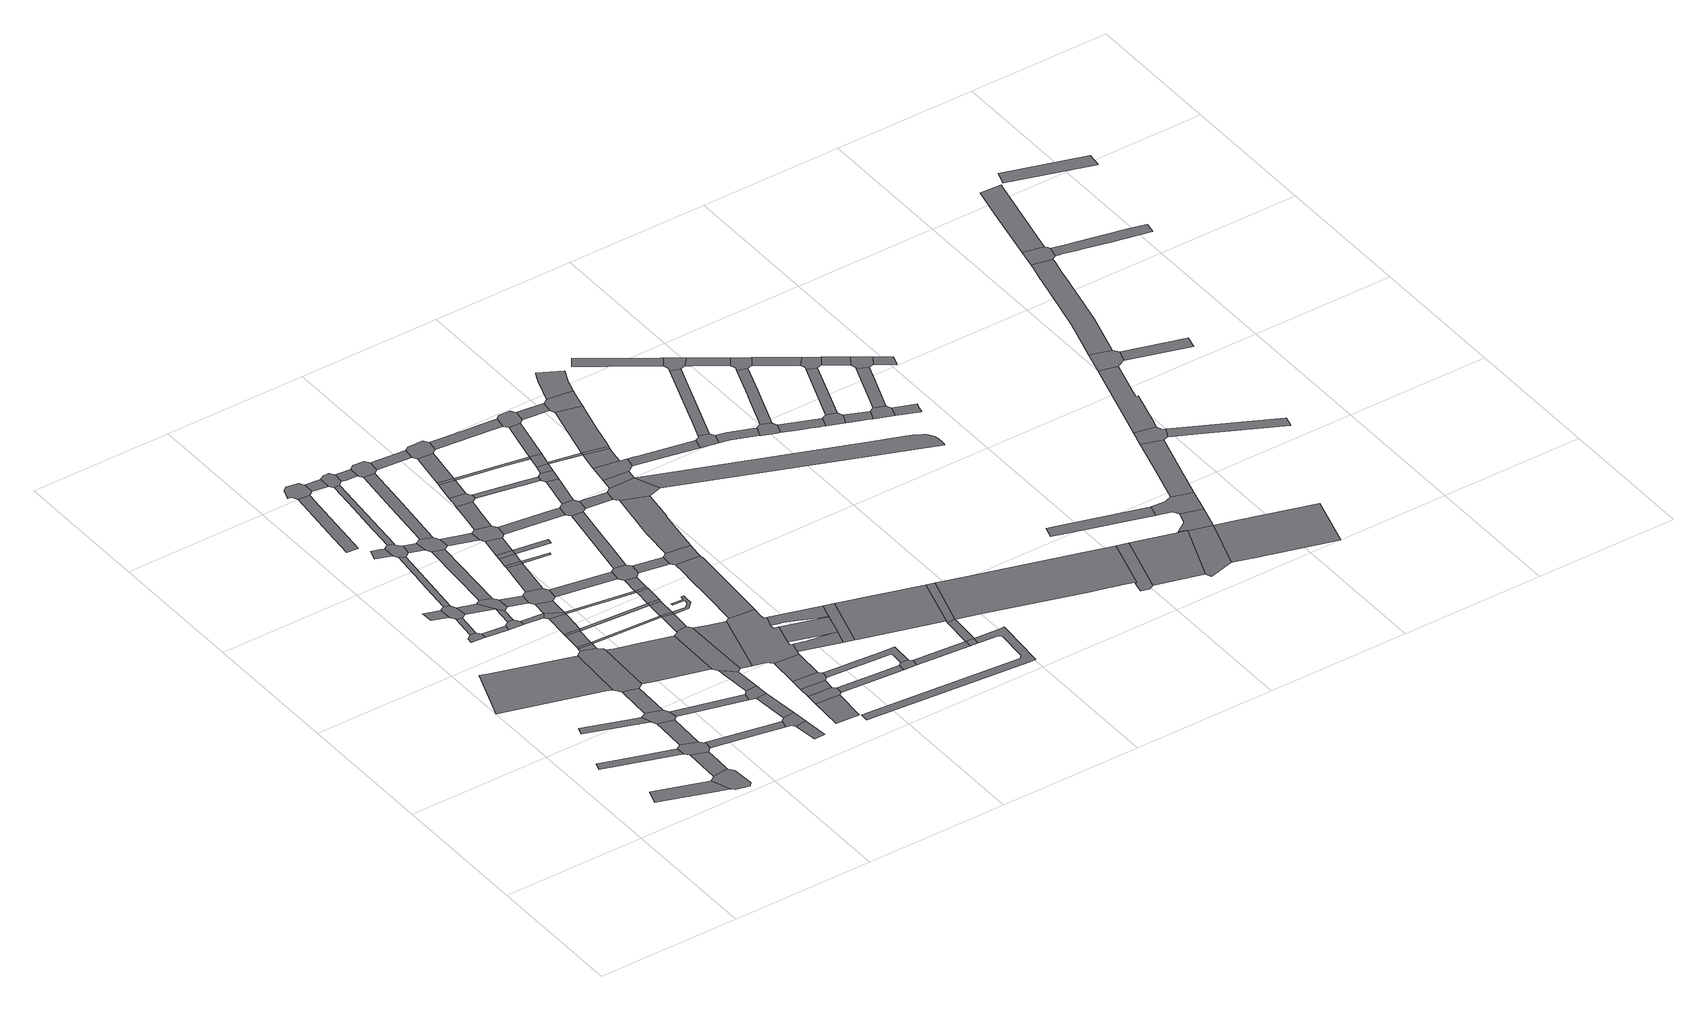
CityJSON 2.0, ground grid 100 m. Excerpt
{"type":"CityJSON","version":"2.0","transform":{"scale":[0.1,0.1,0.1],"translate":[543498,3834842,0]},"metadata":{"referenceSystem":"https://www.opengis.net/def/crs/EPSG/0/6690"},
"CityObjects":{
"road1":{"type":"Road","attributes":{"RoadStructureAttribute.sectionType":"1"},"geometry":[{"type":"MultiSurface","lod":"1","boundaries":[[[0,1,2,3,4,5]]]}]},
"road2":{"type":"Road","attributes":{"RoadStructureAttribute.sectionType":"1"},"geometry":[{"type":"MultiSurface","lod":"1","boundaries":[[[6,7,8,9,10,11,12]]]}]},
"road3":{"type":"Road","geometry":[{"type":"MultiSurface","lod":"1","boundaries":[[[13,14,15,16,17,5,4,18,19,20,21]]]}]},
"road4":{"type":"Road","attributes":{"RoadStructureAttribute.sectionType":"1"},"geometry":[{"type":"MultiSurface","lod":"1","boundaries":[[[22,23,24,25,26]]]}]},
"road5":{"type":"Road","geometry":[{"type":"MultiSurface","lod":"1","boundaries":[[[27,28,29,30,31,32,33,34]]]}]},
"road6":{"type":"Road","attributes":{"RoadStructureAttribute.sectionType":"1"},"geometry":[{"type":"MultiSurface","lod":"1","boundaries":[[[35,14,13,36,37]]]}]},
"road7":{"type":"Road","geometry":[{"type":"MultiSurface","lod":"1","boundaries":[[[38,39,12,11,35,37,40,41,42,43,44,45]]]}]},
"road8":{"type":"Road","geometry":[{"type":"MultiSurface","lod":"1","boundaries":[[[46,47,48,49,50,51]]]}]},
"road9":{"type":"Road","attributes":{"RoadStructureAttribute.sectionType":"1"},"geometry":[{"type":"MultiSurface","lod":"1","boundaries":[[[52,53,38,45,54]]]}]},
"road10":{"type":"Road","attributes":{"RoadStructureAttribute.sectionType":"1"},"geometry":[{"type":"MultiSurface","lod":"1","boundaries":[[[55,56,57,58]]]}]},
"road11":{"type":"Road","attributes":{"RoadStructureAttribute.sectionType":"1"},"geometry":[{"type":"MultiSurface","lod":"1","boundaries":[[[59,46,51,60]]]}]},
"road12":{"type":"Road","geometry":[{"type":"MultiSurface","lod":"1","boundaries":[[[61,62,26,25,52,54,63,64,65,66]]]}]},
"road13":{"type":"Road","geometry":[{"type":"MultiSurface","lod":"1","boundaries":[[[67,58,57,68,59,60,69,70,71]]]}]},
"road14":{"type":"Road","attributes":{"RoadStructureAttribute.sectionType":"1"},"geometry":[{"type":"MultiSurface","lod":"1","boundaries":[[[50,49,72,73]]]}]},
"road15":{"type":"Road","attributes":{"RoadStructureAttribute.sectionType":"1"},"geometry":[{"type":"MultiSurface","lod":"1","boundaries":[[[74,75,61,66,76]]]}]},
"road16":{"type":"Road","attributes":{"RoadStructureAttribute.sectionType":"1"},"geometry":[{"type":"MultiSurface","lod":"1","boundaries":[[[70,69,77,78]]]}]},
"road17":{"type":"Road","geometry":[{"type":"MultiSurface","lod":"1","boundaries":[[[79,34,33,74,76,80,81,82,83,84,85,86]]]}]},
"road18":{"type":"Road","attributes":{"RoadStructureAttribute.sectionType":"1"},"geometry":[{"type":"MultiSurface","lod":"1","boundaries":[[[43,42,87,88,89,90,91]]]}]},
"road19":{"type":"Road","geometry":[{"type":"MultiSurface","lod":"1","boundaries":[[[92,93,94,73,72,95,96,97]]]}]},
"road20":{"type":"Road","attributes":{"RoadStructureAttribute.sectionType":"1"},"geometry":[{"type":"MultiSurface","lod":"1","boundaries":[[[98,99,100,101,67,71,102]]]}]},
"road21":{"type":"Road","attributes":{"RoadStructureAttribute.sectionType":"1"},"geometry":[{"type":"MultiSurface","lod":"1","boundaries":[[[77,92,97,103]]]}]},
"road22":{"type":"Road","attributes":{"RoadStructureAttribute.sectionType":"1"},"geometry":[{"type":"MultiSurface","lod":"1","boundaries":[[[104,105,106,107,108]]]}]},
"road23":{"type":"Road","geometry":[{"type":"MultiSurface","lod":"1","boundaries":[[[109,78,77,103,110,111,112,113,114]]]}]},
"road24":{"type":"Road","attributes":{"RoadStructureAttribute.sectionType":"1"},"geometry":[{"type":"MultiSurface","lod":"1","boundaries":[[[115,79,86,116]]]}]},
"road25":{"type":"Road","attributes":{"RoadStructureAttribute.sectionType":"1"},"geometry":[{"type":"MultiSurface","lod":"1","boundaries":[[[65,64,117,118,119]]]}]},
"road26":{"type":"Road","geometry":[{"type":"MultiSurface","lod":"1","boundaries":[[[120,115,116,121]]]}]},
"road27":{"type":"Road","attributes":{"RoadStructureAttribute.sectionType":"1"},"geometry":[{"type":"MultiSurface","lod":"1","boundaries":[[[122,123,124,125,126,127,128]]]}]},
"road28":{"type":"Road","attributes":{"RoadStructureAttribute.sectionType":"1"},"geometry":[{"type":"MultiSurface","lod":"1","boundaries":[[[96,95,129,130,131]]]}]},
"road29":{"type":"Road","attributes":{"RoadStructureAttribute.sectionType":"1"},"geometry":[{"type":"MultiSurface","lod":"1","boundaries":[[[132,120,121,133,134]]]}]},
"road30":{"type":"Road","geometry":[{"type":"MultiSurface","lod":"1","boundaries":[[[135,136,108,107,98,102,137,138,139,140,141,142,143,144,145]]]}]},
"road31":{"type":"Road","geometry":[{"type":"MultiSurface","lod":"1","boundaries":[[[146,132,134,147,148]]]}]},
"road32":{"type":"Road","attributes":{"RoadStructureAttribute.sectionType":"1"},"geometry":[{"type":"MultiSurface","lod":"1","boundaries":[[[112,111,149,150]]]}]},
"road33":{"type":"Road","attributes":{"RoadStructureAttribute.sectionType":"1"},"geometry":[{"type":"MultiSurface","lod":"1","boundaries":[[[151,146,148,152,153]]]}]},
"road34":{"type":"Road","attributes":{"RoadStructureAttribute.sectionType":"1"},"geometry":[{"type":"MultiSurface","lod":"1","boundaries":[[[154,155,109,114,156]]]}]},
"road35":{"type":"Road","attributes":{"RoadStructureAttribute.sectionType":"1"},"geometry":[{"type":"MultiSurface","lod":"1","boundaries":[[[140,139,157,158]]]}]},
"road36":{"type":"Road","geometry":[{"type":"MultiSurface","lod":"1","boundaries":[[[131,130,151,153,159]]]}]},
"road37":{"type":"Road","geometry":[{"type":"MultiSurface","lod":"1","boundaries":[[[160,161,162,163,122,128,164,165,166,167,168,169]]]}]},
"road38":{"type":"Road","geometry":[{"type":"MultiSurface","lod":"1","boundaries":[[[170,171,172,82,81,173,174,175]]]}]},
"road39":{"type":"Road","attributes":{"RoadStructureAttribute.sectionType":"1"},"geometry":[{"type":"MultiSurface","lod":"1","boundaries":[[[176,131,159,177,178]]]}]},
"road40":{"type":"Road","attributes":{"RoadStructureAttribute.sectionType":"1"},"geometry":[{"type":"MultiSurface","lod":"1","boundaries":[[[179,180,181,182]]]}]},
"road41":{"type":"Road","geometry":[{"type":"MultiSurface","lod":"1","boundaries":[[[183,184,185,91,90,186,180,179]]]}]},
"road42":{"type":"Road","attributes":{"RoadStructureAttribute.sectionType":"1"},"geometry":[{"type":"MultiSurface","lod":"1","boundaries":[[[187,188,189,190,191,135,145,192,193,194]]]}]},
"road43":{"type":"Road","geometry":[{"type":"MultiSurface","lod":"1","boundaries":[[[195,196,150,149,176,178,197,198,199]]]}]},
"road44":{"type":"Road","geometry":[{"type":"MultiSurface","lod":"1","boundaries":[[[200,158,157,154,156,201,202,203]]]}]},
"road45":{"type":"Road","attributes":{"RoadStructureAttribute.sectionType":"1"},"geometry":[{"type":"MultiSurface","lod":"1","boundaries":[[[204,205,206,184,183]]]}]},
"road46":{"type":"Road","geometry":[{"type":"MultiSurface","lod":"1","boundaries":[[[207,208,209,210,119,118,205,204]]]}]},
"road47":{"type":"Road","attributes":{"RoadStructureAttribute.sectionType":"1"},"geometry":[{"type":"MultiSurface","lod":"1","boundaries":[[[166,165,211,212]]]}]},
"road48":{"type":"Road","attributes":{"RoadStructureAttribute.sectionType":"1"},"geometry":[{"type":"MultiSurface","lod":"1","boundaries":[[[121,116,213,214]]]}]},
"road49":{"type":"Road","attributes":{"RoadStructureAttribute.sectionType":"1"},"geometry":[{"type":"MultiSurface","lod":"1","boundaries":[[[215,195,199,216]]]}]},
"road50":{"type":"Road","attributes":{"RoadStructureAttribute.sectionType":"1"},"geometry":[{"type":"MultiSurface","lod":"1","boundaries":[[[217,218,219,220,209,208,221]]]}]},
"road51":{"type":"Road","attributes":{"RoadStructureAttribute.sectionType":"1"},"geometry":[{"type":"MultiSurface","lod":"1","boundaries":[[[148,147,222,223]]]}]},
"road52":{"type":"Road","geometry":[{"type":"MultiSurface","lod":"1","boundaries":[[[224,225,212,211,226,187,194,227,228,229,230,231]]]}]},
"road53":{"type":"Road","attributes":{"RoadStructureAttribute.sectionType":"1"},"geometry":[{"type":"MultiSurface","lod":"1","boundaries":[[[232,202,201,233,234]]]}]},
"road54":{"type":"Road","geometry":[{"type":"MultiSurface","lod":"1","boundaries":[[[235,215,216,236]]]}]},
"road55":{"type":"Road","attributes":{"RoadStructureAttribute.sectionType":"1"},"geometry":[{"type":"MultiSurface","lod":"1","boundaries":[[[237,235,236,238,239,240]]]}]},
"road56":{"type":"Road","attributes":{"RoadStructureAttribute.sectionType":"1"},"geometry":[{"type":"MultiSurface","lod":"1","boundaries":[[[241,242,243,200,203,244,245,246,247]]]}]},
"road57":{"type":"Road","attributes":{"RoadStructureAttribute.sectionType":"1"},"geometry":[{"type":"MultiSurface","lod":"1","boundaries":[[[159,153,248,249,250,251]]]}]},
"road58":{"type":"Road","geometry":[{"type":"MultiSurface","lod":"1","boundaries":[[[252,253,254,175,174,217,221,255,256,257]]]}]},
"road59":{"type":"Road","geometry":[{"type":"MultiSurface","lod":"1","boundaries":[[[258,237,240,259]]]}]},
"road60":{"type":"Road","attributes":{"RoadStructureAttribute.sectionType":"1"},"geometry":[{"type":"MultiSurface","lod":"1","boundaries":[[[260,261,262,263,264,265]]]}]},
"road61":{"type":"Road","attributes":{"RoadStructureAttribute.sectionType":"1"},"geometry":[{"type":"MultiSurface","lod":"1","boundaries":[[[266,267,229,228,268,269,270]]]}]},
"road62":{"type":"Road","attributes":{"RoadStructureAttribute.sectionType":"1"},"geometry":[{"type":"MultiSurface","lod":"1","boundaries":[[[271,258,259,272]]]}]},
"road63":{"type":"Road","attributes":{"RoadStructureAttribute.sectionType":"1"},"geometry":[{"type":"MultiSurface","lod":"1","boundaries":[[[198,197,273,274,275]]]}]},
"road64":{"type":"Road","geometry":[{"type":"MultiSurface","lod":"1","boundaries":[[[276,277,262,261,260,265,278,279,280]]]}]},
"road65":{"type":"Road","geometry":[{"type":"MultiSurface","lod":"1","boundaries":[[[281,282,283,284,236,216]]]}]},
"road66":{"type":"Road","attributes":{"RoadStructureAttribute.sectionType":"1"},"geometry":[{"type":"MultiSurface","lod":"1","boundaries":[[[213,253,252,285]]]}]},
"road67":{"type":"Road","geometry":[{"type":"MultiSurface","lod":"1","boundaries":[[[286,287,234,233,271,272,288,289,290,291]]]}]},
"road68":{"type":"Road","attributes":{"RoadStructureAttribute.sectionType":"1"},"geometry":[{"type":"MultiSurface","lod":"1","boundaries":[[[292,293,294,277,276,280,295]]]}]},
"road69":{"type":"Road","geometry":[{"type":"MultiSurface","lod":"1","boundaries":[[[214,213,285,296]]]}]},
"road70":{"type":"Road","geometry":[{"type":"MultiSurface","lod":"1","boundaries":[[[297,257,256,298,299]]]}]},
"road71":{"type":"Road","geometry":[{"type":"MultiSurface","lod":"1","boundaries":[[[300,301,302,270,269,241,247,303,304,305,306]]]}]},
"road72":{"type":"Road","geometry":[{"type":"MultiSurface","lod":"1","boundaries":[[[307,308,294,293,292,295,309,310,311]]]}]},
"road73":{"type":"Road","attributes":{"RoadStructureAttribute.sectionType":"1"},"geometry":[{"type":"MultiSurface","lod":"1","boundaries":[[[222,214,296,312]]]}]},
"road74":{"type":"Road","attributes":{"RoadStructureAttribute.sectionType":"1"},"geometry":[{"type":"MultiSurface","lod":"1","boundaries":[[[313,314,259,240]]]}]},
"road75":{"type":"Road","geometry":[{"type":"MultiSurface","lod":"1","boundaries":[[[223,222,312,315]]]}]},
"road76":{"type":"Road","attributes":{"RoadStructureAttribute.sectionType":"1"},"geometry":[{"type":"MultiSurface","lod":"1","boundaries":[[[316,317,286,291,318,319]]]}]},
"road77":{"type":"Road","attributes":{"RoadStructureAttribute.sectionType":"1"},"geometry":[{"type":"MultiSurface","lod":"1","boundaries":[[[320,308,307,311,321]]]}]},
"road78":{"type":"Road","attributes":{"RoadStructureAttribute.sectionType":"1"},"geometry":[{"type":"MultiSurface","lod":"1","boundaries":[[[250,322,223,315,323]]]}]},
"road79":{"type":"Road","geometry":[{"type":"MultiSurface","lod":"1","boundaries":[[[251,250,323,324]]]}]},
"road80":{"type":"Road","attributes":{"RoadStructureAttribute.sectionType":"1"},"geometry":[{"type":"MultiSurface","lod":"1","boundaries":[[[325,326,327,328,329,330,331,332,333,334,335,336,337,296,285]]]}]},
"road81":{"type":"Road","attributes":{"RoadStructureAttribute.sectionType":"1"},"geometry":[{"type":"MultiSurface","lod":"1","boundaries":[[[338,339,251,324,340]]]}]},
"road82":{"type":"Road","geometry":[{"type":"MultiSurface","lod":"1","boundaries":[[[341,342,299,298,343,344,320,321,345,346,347,348,349,350,351,352,353,354,355,356,357,358,359,360,361]]]}]},
"road83":{"type":"Road","geometry":[{"type":"MultiSurface","lod":"1","boundaries":[[[362,363,364,316,319,365,366,367,368,369,370]]]}]},
"road84":{"type":"Road","geometry":[{"type":"MultiSurface","lod":"1","boundaries":[[[371,372,373,374,375,275,274,376,338,340,377,378,379,380]]]}]},
"road85":{"type":"Road","attributes":{"RoadStructureAttribute.sectionType":"1"},"geometry":[{"type":"MultiSurface","lod":"1","boundaries":[[[381,362,370,382,383]]]}]},
"road86":{"type":"Road","attributes":{"RoadStructureAttribute.sectionType":"1"},"geometry":[{"type":"MultiSurface","lod":"1","boundaries":[[[304,303,384,385]]]}]},
"road87":{"type":"Road","geometry":[{"type":"MultiSurface","lod":"1","boundaries":[[[386,381,383,387]]]}]},
"road88":{"type":"Road","attributes":{"RoadStructureAttribute.sectionType":"1"},"geometry":[{"type":"MultiSurface","lod":"1","boundaries":[[[388,389,290,289,390,391,392]]]}]},
"road89":{"type":"Road","attributes":{"RoadStructureAttribute.sectionType":"1"},"geometry":[{"type":"MultiSurface","lod":"1","boundaries":[[[393,279,278,394,395]]]}]},
"road90":{"type":"Road","attributes":{"RoadStructureAttribute.sectionType":"1"},"geometry":[{"type":"MultiSurface","lod":"1","boundaries":[[[396,386,387,397,398]]]}]},
"road91":{"type":"Road","attributes":{"RoadStructureAttribute.sectionType":"1"},"geometry":[{"type":"MultiSurface","lod":"1","boundaries":[[[399,371,380,400]]]}]},
"road92":{"type":"Road","attributes":{"RoadStructureAttribute.sectionType":"1"},"geometry":[{"type":"MultiSurface","lod":"1","boundaries":[[[379,378,401,402,403,404]]]}]},
"road93":{"type":"Road","attributes":{"RoadStructureAttribute.sectionType":"1"},"geometry":[{"type":"MultiSurface","lod":"1","boundaries":[[[405,406,407,408,310,309,409,410,411,412]]]}]},
"road94":{"type":"Road","attributes":{"function":"2","RoadStructureAttribute.sectionType":"7"},"geometry":[{"type":"MultiSurface","lod":"1","boundaries":[[[413,414,415,416,417,418,419,420,347,346,421,422,423]]]}]},
"road95":{"type":"Road","geometry":[{"type":"MultiSurface","lod":"1","boundaries":[[[424,385,384,425,426,396,398,427,428,429,430,431,432]]]}]},
"road96":{"type":"Road","attributes":{"RoadStructureAttribute.sectionType":"1"},"geometry":[{"type":"MultiSurface","lod":"1","boundaries":[[[433,434,435,436,437,438,439,440,341,361,441,442,443,444,445]]]}]},
"road97":{"type":"Road","attributes":{"RoadStructureAttribute.sectionType":"1"},"geometry":[{"type":"MultiSurface","lod":"1","boundaries":[[[446,447,367,366,448,449,450,451]]]}]},
"road98":{"type":"Road","attributes":{"function":"1","RoadStructureAttribute.sectionType":"7"},"geometry":[{"type":"MultiSurface","lod":"1","boundaries":[[[452,351,350,453,454,455,456]]]}]},
"road99":{"type":"Road","attributes":{"function":"2","RoadStructureAttribute.sectionType":"7"},"geometry":[{"type":"MultiSurface","lod":"1","boundaries":[[[457,355,354,458,459,460,461,462,463,464,465,466,456,467]]]}]},
"road100":{"type":"Road","geometry":[{"type":"MultiSurface","lod":"1","boundaries":[[[468,469,392,391,399,400,470,471,472,473,474]]]}]},
"road101":{"type":"Road","attributes":{"RoadStructureAttribute.sectionType":"1"},"geometry":[{"type":"MultiSurface","lod":"1","boundaries":[[[475,387,383,476,477,478]]]}]},
"road102":{"type":"Road","geometry":[{"type":"MultiSurface","lod":"1","boundaries":[[[411,395,394,479,480,481,482,483,412]]]}]},
"road103":{"type":"Road","geometry":[{"type":"MultiSurface","lod":"1","boundaries":[[[484,404,403,433,445,485,486]]]}]},
"road104":{"type":"Road","attributes":{"RoadStructureAttribute.sectionType":"1"},"geometry":[{"type":"MultiSurface","lod":"1","boundaries":[[[487,488,489,490,491,492,493,494,495,496,497,498,499,500]]]}]},
"road105":{"type":"Road","geometry":[{"type":"MultiSurface","lod":"1","boundaries":[[[501,502,467,456,455,423,422,503,504]]]}]},
"road106":{"type":"Road","attributes":{"RoadStructureAttribute.sectionType":"1"},"geometry":[{"type":"MultiSurface","lod":"1","boundaries":[[[505,506,468,474,507]]]}]},
"road107":{"type":"Road","attributes":{"RoadStructureAttribute.sectionType":"1"},"geometry":[{"type":"MultiSurface","lod":"1","boundaries":[[[508,473,472,509,510]]]}]},
"road108":{"type":"Road","geometry":[{"type":"MultiSurface","lod":"1","boundaries":[[[511,512,451,450,513,505,507,514,515]]]}]},
"road109":{"type":"Road","attributes":{"RoadStructureAttribute.sectionType":"1"},"geometry":[{"type":"MultiSurface","lod":"1","boundaries":[[[516,517,518,519,520,521,430,429,522,523,524,525]]]}]},
"road110":{"type":"Road","attributes":{"RoadStructureAttribute.sectionType":"1"},"geometry":[{"type":"MultiSurface","lod":"1","boundaries":[[[526,527,484,486,528,529,530,531]]]}]},
"road111":{"type":"Road","geometry":[{"type":"MultiSurface","lod":"1","boundaries":[[[532,511,515,533]]]}]},
"road112":{"type":"Road","attributes":{"RoadStructureAttribute.sectionType":"1"},"geometry":[{"type":"MultiSurface","lod":"1","boundaries":[[[482,481,534,535]]]}]},
"road113":{"type":"Road","geometry":[{"type":"MultiSurface","lod":"1","boundaries":[[[478,477,536,532,533,537,538,539,540]]]}]},
"road114":{"type":"Road","attributes":{"RoadStructureAttribute.sectionType":"1"},"geometry":[{"type":"MultiSurface","lod":"1","boundaries":[[[541,542,543,478,540,544,545]]]}]},
"road115":{"type":"Road","attributes":{"RoadStructureAttribute.sectionType":"1"},"geometry":[{"type":"MultiSurface","lod":"1","boundaries":[[[537,533,546,547]]]}]},
"road116":{"type":"Road","geometry":[{"type":"MultiSurface","lod":"1","boundaries":[[[548,510,509,526,531,549,550]]]}]},
"road117":{"type":"Road","attributes":{"function":"2","RoadStructureAttribute.sectionType":"7"},"geometry":[{"type":"MultiSurface","lod":"1","boundaries":[[[504,503,551,552,553,554]]]}]},
"road118":{"type":"Road","attributes":{"RoadStructureAttribute.sectionType":"1"},"geometry":[{"type":"MultiSurface","lod":"1","boundaries":[[[555,548,550,556]]]}]},
"road119":{"type":"Road","geometry":[{"type":"MultiSurface","lod":"1","boundaries":[[[535,534,494,493]]]}]},
"road120":{"type":"Road","geometry":[{"type":"MultiSurface","lod":"1","boundaries":[[[557,525,524,558,541,545,559,560,561,562]]]}]},
"road121":{"type":"Road","geometry":[{"type":"MultiSurface","lod":"1","boundaries":[[[563,564,555,556,565,566,567]]]}]},
"road122":{"type":"Road","geometry":[{"type":"MultiSurface","lod":"1","boundaries":[[[568,569,570,535,493]]]}]},
"road123":{"type":"Road","attributes":{"RoadStructureAttribute.sectionType":"1"},"geometry":[{"type":"MultiSurface","lod":"1","boundaries":[[[546,571,572,563,567,573,574]]]}]},
"road124":{"type":"Road","geometry":[{"type":"MultiSurface","lod":"1","boundaries":[[[547,546,574,575]]]}]},
"road125":{"type":"Road","attributes":{"RoadStructureAttribute.sectionType":"1"},"geometry":[{"type":"MultiSurface","lod":"1","boundaries":[[[576,560,559,577,578,579]]]}]},
"road126":{"type":"Road","geometry":[{"type":"MultiSurface","lod":"1","boundaries":[[[554,553,570,569,580]]]}]},
"road127":{"type":"Road","attributes":{"RoadStructureAttribute.sectionType":"1"},"geometry":[{"type":"MultiSurface","lod":"1","boundaries":[[[581,582,547,575,583,584,585,586,587]]]}]},
"road128":{"type":"Road","attributes":{"RoadStructureAttribute.sectionType":"1"},"geometry":[{"type":"MultiSurface","lod":"1","boundaries":[[[588,589,590,591,566,565,592,593,594,595]]]}]},
"road129":{"type":"Road","geometry":[{"type":"MultiSurface","lod":"1","boundaries":[[[596,597,579,578,581,587,598,599]]]}]},
"road130":{"type":"Road","attributes":{"RoadStructureAttribute.sectionType":"1"},"geometry":[{"type":"MultiSurface","lod":"1","boundaries":[[[600,601,602,603,596,599,604,605,606]]]}]},
"road131":{"type":"Road","geometry":[{"type":"MultiSurface","lod":"1","boundaries":[[[607,608,609,595,594,610,611,612]]]}]},
"road132":{"type":"Road","attributes":{"function":"2","RoadStructureAttribute.sectionType":"7"},"geometry":[{"type":"MultiSurface","lod":"1","boundaries":[[[613,614,615,616,580,569,617,618,619,620,621,622,623]]]}]},
"road133":{"type":"Road","geometry":[{"type":"MultiSurface","lod":"1","boundaries":[[[624,625,626,627,628,629,630,631,632,633,634,550,549]]]}]},
"road134":{"type":"Road","attributes":{"RoadStructureAttribute.sectionType":"1"},"geometry":[{"type":"MultiSurface","lod":"1","boundaries":[[[635,611,610,636,637,638]]]}]},
"road135":{"type":"Road","attributes":{"RoadStructureAttribute.sectionType":"1"},"geometry":[{"type":"MultiSurface","lod":"1","boundaries":[[[639,640,641,607,612,642,643]]]}]},
"road136":{"type":"Road","attributes":{"RoadStructureAttribute.sectionType":"1"},"geometry":[{"type":"MultiSurface","lod":"1","boundaries":[[[644,645,646,647,648,649,650,651,652,653]]]}]},
"road137":{"type":"Road","geometry":[{"type":"MultiSurface","lod":"1","boundaries":[[[654,638,637,655,656,657,658,659]]]}]},
"road138":{"type":"Road","attributes":{"RoadStructureAttribute.sectionType":"1"},"geometry":[{"type":"MultiSurface","lod":"1","boundaries":[[[658,657,660,661,662,663,664,665,666]]]}]},
"road139":{"type":"Road","geometry":[{"type":"MultiSurface","lod":"1","boundaries":[[[667,653,652,668,669,670,639,643,671,672,673]]]}]},
"road140":{"type":"Road","attributes":{"RoadStructureAttribute.sectionType":"1"},"geometry":[{"type":"MultiSurface","lod":"1","boundaries":[[[674,675,676,677,678,679,680,654,659,681,682]]]}]},
"road141":{"type":"Road","geometry":[{"type":"MultiSurface","lod":"1","boundaries":[[[623,622,683,684,685,686,687,688,689,690,691,692,693,694]]]}]},
"road142":{"type":"Road","attributes":{"RoadStructureAttribute.sectionType":"1"},"geometry":[{"type":"MultiSurface","lod":"1","boundaries":[[[695,696,673,672,697,698,699,700,701]]]}]},
"road143":{"type":"Road","geometry":[{"type":"MultiSurface","lod":"1","boundaries":[[[702,666,665,703,704,705]]]}]},
"road144":{"type":"Road","geometry":[{"type":"MultiSurface","lod":"1","boundaries":[[[701,700,706,707,708,674,682,709,710,711,712]]]}]},
"road145":{"type":"Road","attributes":{"RoadStructureAttribute.sectionType":"1"},"geometry":[{"type":"MultiSurface","lod":"1","boundaries":[[[704,703,713,714,715,716,717]]]}]},
"road146":{"type":"Road","attributes":{"function":"2","RoadStructureAttribute.sectionType":"7"},"geometry":[{"type":"MultiSurface","lod":"1","boundaries":[[[718,719,694,693,692,720,721,722]]]}]},
"road147":{"type":"Road","attributes":{"RoadStructureAttribute.sectionType":"1"},"geometry":[{"type":"MultiSurface","lod":"1","boundaries":[[[723,702,705,724]]]}]},
"road148":{"type":"Road","attributes":{"RoadStructureAttribute.sectionType":"1"},"geometry":[{"type":"MultiSurface","lod":"1","boundaries":[[[725,726,727,728,729,730,731]]]}]},
"road149":{"type":"Road","geometry":[{"type":"MultiSurface","lod":"1","boundaries":[[[732,717,716,733,734,735,736,737]]]}]},
"road150":{"type":"Road","attributes":{"RoadStructureAttribute.sectionType":"1"},"geometry":[{"type":"MultiSurface","lod":"1","boundaries":[[[712,711,738,739]]]}]},
"road151":{"type":"Road","geometry":[{"type":"MultiSurface","lod":"1","boundaries":[[[740,741,742,743,736,735]]]}]},
"road152":{"type":"Road","geometry":[{"type":"MultiSurface","lod":"1","boundaries":[[[744,739,738,745,746,747,723,724,748,749]]]}]},
"road153":{"type":"Road","geometry":[{"type":"MultiSurface","lod":"1","boundaries":[[[722,721,750,751,752]]]}]},
"road154":{"type":"Road","attributes":{"RoadStructureAttribute.sectionType":"1"},"geometry":[{"type":"MultiSurface","lod":"1","boundaries":[[[753,732,737,754,755,756]]]}]},
"road155":{"type":"Road","attributes":{"RoadStructureAttribute.sectionType":"1"},"geometry":[{"type":"MultiSurface","lod":"1","boundaries":[[[757,758,749,748,759,760]]]}]},
"road156":{"type":"Road","attributes":{"RoadStructureAttribute.sectionType":"1"},"geometry":[{"type":"MultiSurface","lod":"1","boundaries":[[[761,762,763,764,722,752,765]]]}]},
"road157":{"type":"Road","geometry":[{"type":"MultiSurface","lod":"1","boundaries":[[[766,760,759,767,753,756,768,769,770]]]}]},
"road158":{"type":"Road","geometry":[{"type":"MultiSurface","lod":"1","boundaries":[[[771,772,773,774,731,730,775,776,761,765,777]]]}]},
"road159":{"type":"Road","geometry":[{"type":"MultiSurface","lod":"1","boundaries":[[[778,779,780,770,769]]]}]},
"road160":{"type":"Road","attributes":{"function":"2","RoadStructureAttribute.sectionType":"7"},"geometry":[{"type":"MultiSurface","lod":"1","boundaries":[[[781,752,751,782,783,784,785,786,787,788]]]}]},
"road161":{"type":"Road","attributes":{"RoadStructureAttribute.sectionType":"1"},"geometry":[{"type":"MultiSurface","lod":"1","boundaries":[[[789,790,772,771,777,791,792]]]}]},
"road162":{"type":"Road","geometry":[{"type":"MultiSurface","lod":"1","boundaries":[[[793,789,792,794,795,796,797]]]}]},
"road163":{"type":"Road","attributes":{"RoadStructureAttribute.sectionType":"1"},"geometry":[{"type":"MultiSurface","lod":"1","boundaries":[[[798,793,797,799,800,801,802,803]]]}]},
"road164":{"type":"Road","attributes":{"RoadStructureAttribute.sectionType":"1"},"geometry":[{"type":"MultiSurface","lod":"1","boundaries":[[[804,805,806,807,795,794]]]}]},
"road165":{"type":"Road","geometry":[{"type":"MultiSurface","lod":"1","boundaries":[[[808,798,803,809,810,811,812,813]]]}]},
"road166":{"type":"Road","attributes":{"RoadStructureAttribute.sectionType":"1"},"geometry":[{"type":"MultiSurface","lod":"1","boundaries":[[[814,815,812,811]]]}]},
"road167":{"type":"Road","attributes":{"RoadStructureAttribute.sectionType":"1"},"geometry":[{"type":"MultiSurface","lod":"1","boundaries":[[[816,817,818,819,820,821,808,813,822,823,824,825,826,827]]]}]},
"road168":{"type":"Road","geometry":[{"type":"MultiSurface","lod":"1","boundaries":[[[828,816,827,829,830,831,832,833]]]}]},
"road169":{"type":"Road","attributes":{"RoadStructureAttribute.sectionType":"1"},"geometry":[{"type":"MultiSurface","lod":"1","boundaries":[[[834,835,836,828,833,837,838]]]}]},
"road170":{"type":"Road","attributes":{"RoadStructureAttribute.sectionType":"1"},"geometry":[{"type":"MultiSurface","lod":"1","boundaries":[[[839,840,841,842,843,844,845,846,847,848,849,850,851,852,830,829]]]}]},
"road171":{"type":"Road","attributes":{"RoadStructureAttribute.sectionType":"1"},"geometry":[{"type":"MultiSurface","lod":"1","boundaries":[[[853,854,855,856,857,858]]]}]}
},
"vertices":[
[316,348,0],[280,244,0],[327,229,0],[654,118,0],[733,91,0],[685,224,0],
[669,621,0],[603,642,0],[427,700,0],[214,770,0],[196,714,0],[706,544,0],[705,609,0],
[835,266,0],[723,252,0],[699,235,0],[693,230,0],[689,228,0],[758,66,0],[850,44,0],[875,75,0],[864,229,0],
[626,1023,0],[331,1125,0],[311,1067,0],[730,922,0],[710,994,0],
[306,1857,0],[198,1891,0],[144,1909,0],[5,1533,0],[683,1336,0],[704,1329,0],[727,1322,0],[750,1726,0],
[733,512,0],[839,367,0],[843,474,0],
[740,632,0],[735,628,0],[847,478,0],[867,496,0],[872,501,0],[879,561,0],[876,561,0],[848,593,0],
[334,2276,0],[302,2251,0],[297,2212,0],[394,2202,0],[398,2242,0],[374,2274,0],
[748,886,0],[744,747,0],[857,855,0],
[222,2617,0],[224,2533,0],[334,2495,0],[331,2581,0],
[354,2453,0],[393,2443,0],
[749,1015,0],[744,1012,0],[878,871,0],[887,879,0],[879,943,0],[857,980,0],
[367,2602,0],[355,2459,0],[429,2463,0],[423,2549,0],[405,2585,0],
[557,2184,0],[563,2224,0],
[762,1272,0],[761,1259,0],[868,1242,0],
[612,2401,0],[546,2508,0],
[790,1755,0],[883,1253,0],[904,1269,0],[920,1676,0],[916,1681,0],[912,1689,0],[921,1687,0],[887,1719,0],
[1084,461,0],[1276,425,0],[1361,410,0],[1373,408,0],[1385,467,0],
[597,2251,0],[578,2236,0],[576,2234,0],[662,2174,0],[665,2213,0],[638,2249,0],
[431,3165,0],[410,2985,0],[407,2960,0],[398,2883,0],[468,3144,0],
[647,2355,0],
[387,3295,0],[327,3314,0],[302,3237,0],[408,3201,0],[410,3288,0],
[581,2530,0],[648,2355,0],[684,2378,0],[680,2463,0],[658,2498,0],[657,2499,0],
[792,1783,0],[891,1775,0],
[985,852,0],[1344,759,0],[1359,818,0],
[794,1796,0],[892,1788,0],
[269,4001,0],[226,3621,0],[200,3390,0],[281,3382,0],[303,3580,0],[321,3741,0],[349,3992,0],
[683,2172,0],[801,2160,0],[828,2196,0],
[805,1931,0],[893,1798,0],[904,1923,0],
[446,3307,0],[433,3300,0],[474,3148,0],[490,3159,0],[504,3169,0],[521,3248,0],[514,3250,0],[511,3251,0],[510,3255,0],[485,3286,0],[486,3295,0],
[807,1950,0],[910,1922,0],[917,1941,0],
[814,2334,0],[825,2414,0],
[822,2132,0],[930,2079,0],[933,2114,0],
[628,3098,0],[627,3087,0],[706,3069,0],
[604,3135,0],[601,3221,0],
[934,2131,0],
[281,4143,0],[248,4121,0],[222,4045,0],[249,4035,0],[369,4007,0],[380,4016,0],[385,4095,0],[382,4095,0],[378,4102,0],[362,4129,0],
[1095,1623,0],[1069,1631,0],[969,1659,0],[985,1245,0],[1341,1146,0],[1346,1551,0],
[836,2298,0],[935,2144,0],[945,2268,0],
[1506,385,0],[1427,377,0],[1444,207,0],[1523,211,0],
[1495,498,0],[1416,490,0],[1395,475,0],[1410,401,0],
[516,3971,0],[490,3722,0],[473,3559,0],[465,3483,0],[464,3473,0],[504,3469,0],[504,3471,0],[554,3968,0],
[862,2437,0],[855,2433,0],[981,2292,0],[989,2371,0],[966,2404,0],
[642,3243,0],[740,3089,0],[741,3173,0],[716,3213,0],
[1471,754,0],[1391,746,0],[1392,743,0],
[1469,772,0],[1465,848,0],[1384,843,0],[1367,826,0],
[493,4003,0],[495,4083,0],
[1393,1751,0],[1393,1764,0],
[905,2700,0],[1012,2683,0],
[1364,1112,0],[1367,1086,0],[1369,1061,0],[1372,1025,0],[1455,1028,0],
[1402,1889,0],[1403,1910,0],
[530,4105,0],[509,4092,0],[515,3972,0],[554,3969,0],[586,3994,0],[595,4073,0],[588,4082,0],[571,4104,0],
[926,3112,0],[935,3025,0],[936,3109,0],
[909,2722,0],[1016,2705,0],
[922,2803,0],[1017,2712,0],[1017,2713,0],[1029,2785,0],
[721,3950,0],[689,3665,0],[643,3256,0],[718,3223,0],[722,3257,0],[768,3656,0],[802,3945,0],
[1074,2092,0],[1199,2073,0],[1412,2040,0],[1413,2061,0],
[1461,1588,0],[1381,1573,0],[1379,1567,0],[1468,1038,0],[1485,1052,0],[1482,1554,0],
[929,2843,0],[1036,2826,0],
[1741,487,0],[1739,487,0],[1656,492,0],[1642,260,0],[1809,249,0],[1827,481,0],
[623,4070,0],[622,4071,0],[615,3991,0],[699,3982,0],[706,4063,0],
[954,2994,0],[1059,2964,0],
[1394,2221,0],[1397,2220,0],[1405,2298,0],
[1729,579,0],[1661,583,0],[1849,499,0],[1853,550,0],[1832,573,0],
[1206,2657,0],[1208,2666,0],[1210,2675,0],[1209,2675,0],
[1470,1733,0],
[969,3125,0],[964,3123,0],[1065,2969,0],[1090,2989,0],[1098,3068,0],[1077,3103,0],
[1721,662,0],[1719,662,0],[1666,665,0],[1839,655,0],
[1472,1753,0],
[1573,1522,0],[1560,1031,0],[1689,1488,0],
[738,4089,0],[738,4088,0],[728,4080,0],[831,3969,0],[840,4049,0],[824,4070,0],[817,4081,0],
[1709,756,0],[1672,758,0],[1866,674,0],[1870,722,0],[1849,747,0],
[1481,1884,0],
[1275,2752,0],[1280,2792,0],
[1483,1904,0],
[1012,3382,0],[991,3260,0],[1103,3261,0],[1122,3363,0],
[1685,972,0],[1863,960,0],
[1413,2040,0],[1492,2034,0],
[1493,2055,0],
[1486,1732,0],[1577,1727,0],[1622,1770,0],[1626,1825,0],[1628,1848,0],[1607,1849,0],[1605,1821,0],[1519,1826,0],[1518,1811,0],[1604,1806,0],[1602,1779,0],[1570,1748,0],[1485,1753,0],
[1423,2185,0],[1413,2069,0],[1501,2167,0],
[1722,1502,0],[1719,1501,0],[1655,1004,0],[1684,973,0],[1865,983,0],[1865,988,0],[1886,1065,0],[1873,1068,0],[1871,1070,0],[1873,1100,0],[1918,1257,0],[1885,1266,0],[1884,1269,0],[1887,1302,0],[1914,1378,0],[1902,1381,0],[1893,1384,0],[1893,1385,0],[1893,1386,0],[1896,1431,0],[1901,1486,0],
[1027,3476,0],[1022,3443,0],[1021,3435,0],[1128,3367,0],[1156,3384,0],[1160,3423,0],[1157,3424,0],[1143,3446,0],[1136,3458,0],
[1439,2322,0],[1438,2321,0],[1434,2318,0],[1411,2303,0],[1406,2299,0],[1404,2211,0],[1522,2186,0],[1534,2196,0],[1544,2275,0],[1516,2307,0],
[1052,3623,0],[1159,3596,0],[1161,3605,0],
[1078,3945,0],[1087,4025,0],
[1056,3644,0],[1164,3626,0],
[1521,3012,0],[1473,3018,0],[1474,2938,0],[1509,2933,0],[1523,3011,0],
[2098,530,0],[2292,465,0],[2296,517,0],
[1100,3914,0],[1165,3631,0],[1208,3905,0],
[1533,2901,0],[1612,2893,0],
[1711,2165,0],[1739,2161,0],[1742,2160,0],[1749,2238,0],
[2379,684,0],[2287,691,0],[2069,707,0],[1952,717,0],[2316,640,0],[2325,624,0],[2321,537,0],[2372,531,0],
[2169,1011,0],[2144,1016,0],[2088,1026,0],[2064,1030,0],[1981,1043,0],[1949,1050,0],[1926,1055,0],[1906,1060,0],[1873,986,0],[2151,905,0],[2181,1008,0],
[1121,4047,0],[1094,3924,0],[1095,3922,0],[1214,3910,0],[1239,3929,0],[1241,3929,0],[1250,4008,0],[1233,4034,0],[1228,4042,0],
[1766,2131,0],[1762,2053,0],[1753,1930,0],[1744,1805,0],[1736,1670,0],[1730,1592,0],[1729,1580,0],[1727,1561,0],[1904,1521,0],[1913,1650,0],[1945,2097,0],[1939,2097,0],[1940,2119,0],
[1469,3365,0],[1447,3369,0],[1440,3330,0],[1470,3325,0],[1585,3303,0],[1594,3342,0],
[2177,1182,0],[1876,1100,0],[2099,1034,0],[2182,1009,0],[2227,1167,0],
[1926,1374,0],[1947,1284,0],[1949,1284,0],[1987,1269,0],[2049,1244,0],[2106,1219,0],[2165,1195,0],[2178,1189,0],[2187,1185,0],[2228,1169,0],[2261,1277,0],
[1556,3033,0],[1550,3029,0],[1622,2899,0],[1627,2902,0],[1649,2915,0],[1657,2995,0],[1635,3030,0],
[1467,3572,0],[1467,3553,0],[1663,3518,0],[1666,3536,0],
[2365,460,0],[2367,460,0],[2385,458,0],[2389,510,0],[2372,529,0],
[1782,2261,0],[1943,2154,0],[1954,2238,0],
[2966,89,0],[3008,86,0],[3010,109,0],[3039,425,0],[3042,463,0],[3018,465,0],[2824,476,0],[2820,424,0],[2962,413,0],[2978,398,0],[2960,170,0],[2938,150,0],[1822,241,0],[1817,183,0],
[2318,1260,0],[2316,1260,0],[2223,884,0],[2332,1256,0],
[1605,3272,0],[1605,3266,0],[1686,3254,0],
[1694,2990,0],[1833,2892,0],[1849,2970,0],
[1628,3362,0],[1621,3357,0],[1600,3280,0],[1689,3267,0],[1706,3345,0],
[1595,3976,0],[1517,3983,0],[1477,3986,0],[1463,3988,0],[1444,3990,0],[1430,3991,0],[1436,3910,0],[1464,3907,0],[1712,3883,0],[1726,3963,0],
[1862,2859,0],[1803,2486,0],[1970,2353,0],[2001,2569,0],[2009,2569,0],[2039,2792,0],
[1643,3428,0],[1720,3412,0],
[2763,428,0],[2767,483,0],
[1660,3508,0],[1724,3429,0],[1727,3438,0],[1727,3440,0],[1744,3519,0],
[1736,3851,0],[1688,3633,0],[1667,3542,0],[1815,3841,0],[1816,3847,0],
[1947,3367,0],[1950,3385,0],
[1883,2996,0],[2140,2822,0],[2067,2996,0],
[2238,879,0],[2240,879,0],[2786,718,0],[2895,1089,0],
[1898,3084,0],[2077,3068,0],
[1757,3987,0],[1728,3862,0],[1848,3869,0],[1860,3949,0],[1854,3958,0],[1839,3983,0],
[1918,3217,0],[1896,3084,0],[2125,3102,0],[2142,3178,0],[2094,3189,0],
[2840,686,0],[2841,702,0],[2784,698,0],
[1944,3356,0],[1927,3269,0],[2105,3271,0],[2118,3326,0],
[2123,3343,0],
[1902,3944,0],[1865,3868,0],[2039,3850,0],[2050,3928,0],
[2951,1073,0],
[2053,3813,0],[1951,3392,0],[2133,3387,0],[2165,3525,0],[2176,3568,0],[2218,3734,0],[2227,3770,0],
[2240,3159,0],[2219,3162,0],[2187,3169,0],[2156,3175,0],[2346,3058,0],[2470,3032,0],[2570,3010,0],[2591,3087,0],
[2088,3952,0],[2053,3928,0],[2251,3866,0],[2269,3928,0],
[2188,4209,0],[2165,4167,0],[2149,4130,0],[2118,4037,0],[2285,3982,0],[2304,4036,0],[2342,4123,0],
[2632,3118,0],[2627,3106,0],[2620,3102,0],[2691,2985,0],[2716,3060,0],[2696,3094,0],
[4053,748,0],[4007,761,0],[3883,798,0],[3122,1023,0],[3013,651,0],[3674,454,0],[3756,430,0],[3887,392,0],[3949,374,0],[3961,369,0],[4071,743,0],
[3807,2177,0],[3810,2192,0],[3813,2217,0],[3811,2252,0],[3804,2281,0],[3790,2303,0],[3776,2324,0],[3757,2341,0],[3709,2371,0],[3663,2389,0],[3442,2467,0],
[2794,3043,0],[2766,2971,0],[2938,2903,0],[2968,2978,0],
[2867,3755,0],[2690,3277,0],[2684,3257,0],[2764,3277,0],[2933,3730,0],
[2895,3892,0],[2772,3977,0],[2449,4201,0],[2403,4135,0],[2584,4008,0],[2727,3911,0],[2749,3896,0],[2772,3880,0],[2864,3818,0],[2909,3882,0],
[3007,2995,0],[2951,2898,0],[3035,2865,0],[3058,2856,0],[3088,2930,0],[3071,2967,0],
[3103,2837,0],[3149,2819,0],[3239,2784,0],[3290,2764,0],[3296,2762,0],[3322,2752,0],[3351,2826,0],
[2936,3864,0],[2864,3816,0],[2874,3788,0],[2876,3780,0],[2939,3732,0],[2970,3743,0],[3024,3802,0],
[3203,3523,0],[3114,3281,0],[3104,3255,0],[3100,3246,0],[3093,3228,0],[3090,3219,0],[3061,3139,0],[3189,3282,0],[3269,3499,0],
[3956,369,0],[3955,369,0],[3951,368,0],[3945,344,0],[3936,306,0],[3931,284,0],[3989,266,0],[4001,273,0],[4007,276,0],[4024,286,0],[4042,347,0],[4151,720,0],
[3223,3665,0],[3221,3666,0],[3006,3718,0],[3176,3601,0],[3178,3600,0],[3199,3585,0],[3244,3650,0],
[3389,2843,0],[3442,2706,0],[3471,2781,0],[3455,2817,0],
[3212,3547,0],[3208,3537,0],[3207,3535,0],[3275,3501,0],[3282,3503,0],[3306,3510,0],[3352,3576,0],
[3461,2698,0],[3519,2676,0],[3587,2650,0],[3600,2644,0],[3629,2717,0],
[4508,616,0],[4507,616,0],[4341,197,0],[4350,195,0],[4516,614,0],
[3553,3285,0],[3619,3261,0],
[3880,1116,0],[3826,1130,0],[3799,1048,0],[3801,1047,0],[3881,1024,0],[4445,854,0],[4470,941,0],
[3664,2734,0],[3622,2636,0],[3714,2600,0],[3731,2593,0],[3756,2670,0],[3739,2704,0],
[3549,3343,0],[3603,3402,0],
[3880,2534,0],[3884,2533,0],[3895,2572,0],[3906,2611,0],
[3632,3382,0],[3553,3330,0],[3558,3314,0],[3561,3306,0],[3656,3270,0],[3701,3335,0],
[4370,151,0],[4548,199,0],[4672,568,0],
[3809,3119,0],[3861,3028,0],[3865,3038,0],[3880,3081,0],
[3769,3287,0],[3749,3301,0],[3803,3169,0],[3847,3235,0],
[4575,780,0],[4547,696,0],[4462,638,0],[4519,622,0],[4721,737,0],
[3859,3227,0],[3813,3131,0],[3900,3086,0],[3916,3091,0],[3961,3156,0],
[4696,933,0],[4628,953,0],[4593,940,0],[4576,933,0],[4549,823,0],[4552,819,0],[4771,911,0],
[4037,3007,0],[4049,3046,0],[4062,3086,0],
[4831,523,0],[4560,196,0],[4720,149,0],[4737,144,0],[4746,142,0],[4839,113,0],[5225,0,0],[5334,376,0],
[4782,1491,0],[4700,1204,0],[4848,1178,0],[4926,1449,0],
[4816,1609,0],[4964,1460,0],[5000,1532,0],[4977,1544,0],[4964,1582,0],
[5000,2249,0],[4979,1632,0],[5055,1900,0],[5037,1905,0],[5057,1975,0],[5125,2213,0],
[5129,1377,0],[5643,1120,0],[5653,1159,0],[5663,1200,0],
[5047,2412,0],[5139,2221,0],[5185,2244,0],[5189,2243,0],[5219,2329,0],[5191,2370,0],
[5621,2116,0],[5642,2204,0],
[5284,3359,0],[5272,3302,0],[5248,3211,0],[5245,3199,0],[5137,2722,0],[5108,2624,0],[5284,2690,0],[5384,3138,0],[5395,3190,0],[5421,3304,0],[5422,3312,0],[5425,3328,0],
[5312,3493,0],[5458,3349,0],[5476,3427,0],[5466,3443,0],[5456,3460,0],[5455,3463,0],
[5448,4130,0],[5400,3906,0],[5376,3793,0],[5594,4097,0],[5600,4123,0],
[5469,3346,0],[5485,3342,0],[5488,3342,0],[5500,3341,0],[5600,3317,0],[5645,3306,0],[5808,3266,0],[6085,3207,0],[6092,3246,0],[6099,3286,0],[5998,3310,0],[5618,3395,0],[5595,3400,0],[5487,3424,0],
[6194,3953,0],[6201,3951,0],[6209,4002,0],[6216,4053,0],[5653,4231,0],[5620,4132,0]
]}
